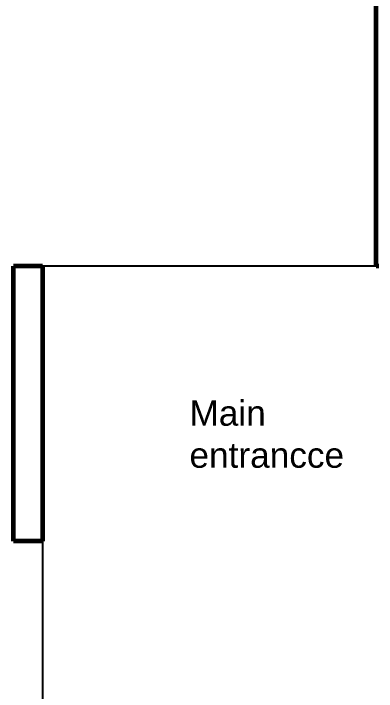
# Model space of a CAD drawing. Header units: metres. Extents: x 244.4 to 340.3, y -4.1 to 64.3.
# Drawn here: x 302.845 to 305.487, y 35.268 to 40.201 of the extents above; entities that cross this region are included whole.
import ezdxf

# ---------------------------------------------------------------- set-up
doc = ezdxf.new("R2010")
doc.units = ezdxf.units.M
doc.layers.add('A-WALL', color=6, linetype='Continuous', lineweight=60)
doc.layers.add('Edges', color=7, linetype='Continuous')
doc.styles.get("Standard").update_dxf_attribs({"font": 'arial.ttf'})

msp = doc.modelspace()

# ---------------------------------------------------------------- linework, layer by layer
at = {"layer": 'A-WALL'}
for p, q in [((305.4854, 38.3623), (305.4854, 40.3872)), ((302.8454, 36.3623), (302.8454, 38.3623)), ((303.0554, 38.3623), (302.8454, 38.3623)), ((303.0554, 38.3623), (303.0554, 36.3623)), ((305.5054, 38.3623), (305.4854, 38.3623)), ((303.0554, 36.3623), (302.8454, 36.3623))]:
    msp.add_line(p, q, dxfattribs=at)
at = {"layer": 'Edges'}
for p, q in [((305.4854, 38.3623), (303.0554, 38.3623)), ((303.0554, 36.3623), (303.0554, 31.3523))]:
    msp.add_line(p, q, dxfattribs=at)

# ---------------------------------------------------------------- texts
at = {"layer": 'Edges', "insert": (304.126, 37.3851), "char_height": 0.183522, "width": 1.561448, "attachment_point": 1}
msp.add_mtext('Main entrancce', dxfattribs=at)

doc.saveas('drawing.dxf')
